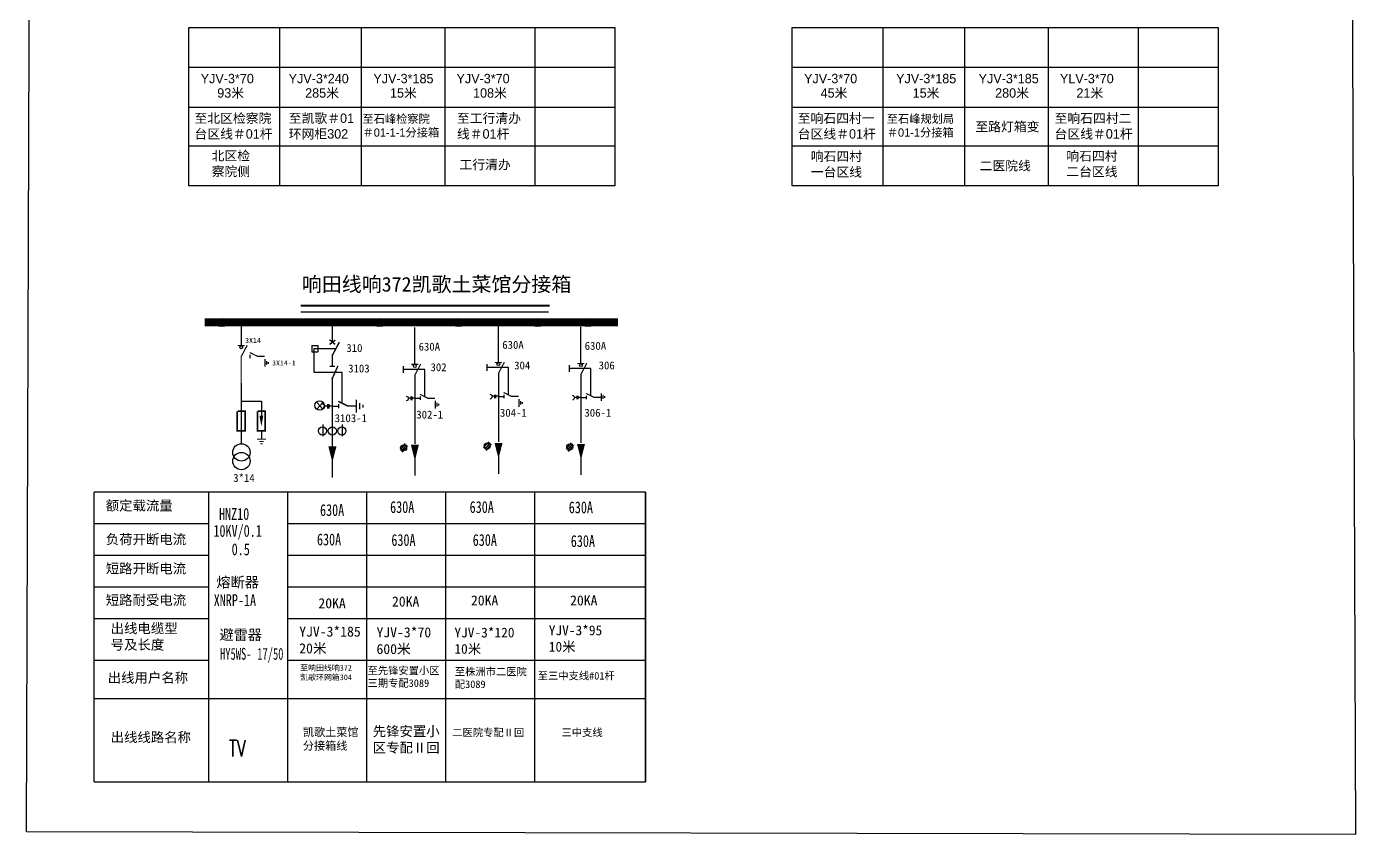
# Model space of a CAD drawing. Header units: millimetres. Extents: x 4946 to 5210, y 2632 to 2947.
# Drawn here: x 4945.8 to 5210.4, y 2631.7 to 2792.6 of the extents above; entities that cross this region are included whole.
import ezdxf

# ---------------------------------------------------------------- set-up
doc = ezdxf.new("R2010")
doc.units = ezdxf.units.MM
doc.linetypes.add('ACAD_ISO02W100', pattern=[15, 12, -3])
doc.layers.add('1', color=7, linetype='Continuous')
doc.styles.add('_txtstyle_1.00_0_0', font='simsun.ttc', dxfattribs={"height": 1})
doc.styles.add('_txtstyle_1.13_0_0', font='simsun.ttc', dxfattribs={"height": 1.126906})
doc.styles.add('_txtstyle_1.50_0_0', font='simsun.ttc', dxfattribs={"height": 1.5})
doc.styles.add('_txtstyle_1.95_0_0', font='simsun.ttc', dxfattribs={"height": 1.95451})
doc.styles.add('_txtstyle_100.00_0_0100', font='simsun.ttc', dxfattribs={"height": 100})
doc.styles.add('_txtstyle_2.00_0_0', font='simsun.ttc', dxfattribs={"height": 2})
doc.styles.add('_txtstyle_2.91_0_0', font='simsun.ttc', dxfattribs={"height": 2.913084})
doc.styles.add('_txtstyle_200.00_0_0200', font='simsun.ttc', dxfattribs={"height": 200})
doc.styles.add('DXFS', font='txt.shx', dxfattribs={"width": 0.7, "bigfont": 'hztxt.shx'})
doc.styles.add('字体', font='', dxfattribs={"height": 2.5})
doc.styles.get('字体').set_extended_font_data('KaiTi_GB2312')

# ---------------------------------------------------------------- blocks, each defined once
blk = doc.blocks.new('JD')
for points in [[(-2, 0.2), (-2, -0.2), (2, 0.2), (2, -0.2)], [(1, -1.2), (1, -0.8), (-1, -1.2), (-1, -0.8)], [(-0.5, -1.8), (-0.5, -2.2), (0.5, -1.8), (0.5, -2.2)]]:
    blk.add_trace(points)

msp = doc.modelspace()

# ---------------------------------------------------------------- linework, layer by layer
at = {"linetype": 'Continuous'}
for p, q in [((4978.12, 2792.46), (5062.94, 2792.46)), ((4978.12, 2760.94), (4978.12, 2792.46)), ((4996.16, 2792.42), (4996.16, 2760.9)), ((5012.43, 2792.42), (5012.43, 2760.9)), ((5029.08, 2792.42), (5029.08, 2760.9)), ((5047, 2792.37), (5047, 2761.06)), ((5062.94, 2792.46), (5062.94, 2760.94)), ((5098.22, 2760.94), (5098.22, 2792.46)), ((5098.22, 2792.46), (5183.04, 2792.46)), ((5116.26, 2792.42), (5116.26, 2760.9)), ((5132.52, 2792.42), (5132.52, 2760.9)), ((5149.18, 2792.42), (5149.18, 2760.9)), ((5167.1, 2792.37), (5167.1, 2761.06)), ((5183.04, 2792.46), (5183.04, 2760.94)), ((4978.12, 2784.58), (5062.9, 2784.58)), ((5098.22, 2784.58), (5183, 2784.58)), ((4978.12, 2776.59), (5062.9, 2776.59)), ((5098.22, 2776.59), (5183, 2776.59)), ((4978.12, 2768.89), (5062.9, 2768.89)), ((5098.22, 2768.89), (5183, 2768.89)), ((5062.94, 2760.94), (4978.12, 2760.94)), ((5183.04, 2760.94), (5098.22, 2760.94)), ((4993.26, 2726.39), (4993.26, 2724.9)), ((4993.61, 2726.01), (4993.61, 2725.32)), ((4993.95, 2725.81), (4993.95, 2725.49)), ((5060.21, 2719.58), (5060.21, 2718.09)), ((5060.56, 2719.19), (5060.56, 2718.5)), ((5003.67, 2717.69), (5004.75, 2716.52)), ((5004.75, 2717.69), (5003.67, 2716.52)), ((5027.15, 2718.06), (5027.15, 2716.57)), ((5027.5, 2717.68), (5027.5, 2716.98)), ((5027.85, 2717.48), (5027.85, 2717.16)), ((5043.8, 2718.42), (5043.8, 2716.93)), ((5044.15, 2718.03), (5044.15, 2717.34)), ((5044.5, 2717.84), (5044.5, 2717.52)), ((5060.9, 2719), (5060.9, 2718.68)), ((4959.27, 2693.63), (4982.04, 2693.63)), ((4959.27, 2687.34), (4982.04, 2687.34)), ((4959.27, 2681.05), (4982.04, 2681.05)), ((5044.86, 2681.05), (5044.94, 2681.05)), ((4959.27, 2674.76), (4982.04, 2674.76)), ((4959.27, 2666.47), (4982.04, 2666.47)), ((4959.27, 2658.8), (5069.05, 2658.8))]:
    msp.add_line(p, q, dxfattribs=at)
for p, q in [((4988.54, 2733.72), (4988.54, 2729.13)), ((5006.68, 2733.22), (5006.68, 2729.74)), ((5023.07, 2732.68), (5023.07, 2725.4)), ((5039.72, 2733.04), (5039.72, 2725.76)), ((5056.13, 2732.85), (5056.13, 2725.57)), ((5002.65, 2729.09), (5003.79, 2729.09)), ((5002.65, 2729.09), (5002.65, 2727.83)), ((5002.65, 2727.83), (5003.79, 2727.83)), ((5007.25, 2728.43), (5003.01, 2728.43)), ((5003.01, 2728.43), (5003.01, 2723.79)), ((5003.79, 2729.09), (5003.79, 2727.83)), ((5006.68, 2727.17), (5006.68, 2725.05)), ((4991.74, 2726.98), (4993.22, 2726.98)), ((5003.01, 2723.79), (5008.6, 2723.79)), ((5006.68, 2722.71), (5006.68, 2708.9)), ((5008.6, 2723.79), (5008.6, 2717.85)), ((5023.12, 2723.26), (5023.12, 2709.56)), ((5039.77, 2723.62), (5039.77, 2709.92)), ((5056.18, 2723.42), (5056.18, 2709.73)), ((4988.59, 2721.62), (4988.59, 2709.47)), ((4988.57, 2718.03), (4992.58, 2718.03)), ((4992.58, 2718.03), (4992.58, 2715.1)), ((5006.68, 2717.04), (5007.99, 2717.04)), ((5009.69, 2717.08), (5011.47, 2717.08)), ((5023.12, 2718.62), (5024.21, 2718.62)), ((5025.63, 2718.65), (5027.11, 2718.65)), ((5039.77, 2718.97), (5040.86, 2718.97)), ((5042.28, 2719), (5043.76, 2719)), ((5056.18, 2718.78), (5057.27, 2718.78)), ((5058.69, 2718.81), (5060.17, 2718.81)), ((4992.58, 2712.03), (4992.58, 2710.51)), ((5004.8, 2713.35), (5004.8, 2711.05)), ((5008.64, 2713.35), (5008.64, 2711.05)), ((5021.22, 2709.6), (5020.18, 2708.35)), ((5021.45, 2709.35), (5020.41, 2708.1)), ((5021.66, 2709.09), (5020.62, 2707.85)), ((5023.12, 2708.77), (5023.12, 2703.19)), ((5037.87, 2709.95), (5036.83, 2708.71)), ((5038.1, 2709.71), (5037.06, 2708.46)), ((5038.31, 2709.45), (5037.27, 2708.2)), ((5039.77, 2709.13), (5039.77, 2703.55)), ((5054.28, 2709.76), (5053.24, 2708.51)), ((5054.51, 2709.52), (5053.47, 2708.27)), ((5054.72, 2709.26), (5053.67, 2708.01)), ((5056.17, 2708.93), (5056.17, 2703.36)), ((5006.69, 2707.05), (5006.69, 2702.84)), ((4982.04, 2699.92), (4982.04, 2642.17)), ((4982.04, 2699.92), (4982.04, 2642.17)), ((4997.76, 2699.92), (4997.76, 2642.17)), ((5013.49, 2699.92), (5013.49, 2642.17)), ((5029.21, 2699.92), (5029.21, 2681.04)), ((5046.98, 2699.92), (5046.98, 2642.17)), ((5029.21, 2681.04), (5029.21, 2642.17))]:
    msp.add_line(p, q)
at = {"color": 7, "linetype": 'Continuous', "lineweight": 0, "ltscale": 0.48714}
msp.add_line((4988.58, 2726.93), (4988.58, 2721.43), dxfattribs=at)
at = {"linetype": 'Continuous', "ltscale": 1.315933}
for p, q in [((4997.76, 2693.63), (5069.05, 2693.63)), ((4997.76, 2687.34), (5069.05, 2687.34)), ((4997.76, 2681.05), (5069.05, 2681.05)), ((4997.76, 2674.76), (5069.05, 2674.76)), ((4997.76, 2666.47), (5069.05, 2666.47))]:
    msp.add_line(p, q, dxfattribs=at)
at = {"color": 0}
msp.add_lwpolyline([(4946.89, 2946.63), (5209.14, 2946.63), (5210.35, 2631.73), (4945.85, 2632.25)], close=True, dxfattribs=at)
for points, const_width in [([(5000.43, 2737.04), (5049.96, 2737.04)], 0.393), ([(4981.28, 2733.72), (5063.58, 2733.72)], 1.57), ([(5006.14, 2729.32), (5007.29, 2730.18)], 0.283), ([(5006.15, 2730.27), (5007.26, 2729.34)], 0.283), ([(5006.68, 2727.1), (5008.1, 2729.78)], 0.283), ([(4987.89, 2729.1), (4989.28, 2729.1)], 0.236), ([(4988.58, 2726.93), (4989.76, 2729.16)], 0.236), ([(4990.26, 2727.73), (4991.83, 2726.95)], 0.236), ([(4990.32, 2727.31), (4990.32, 2726.58)], 0.236), ([(5006.17, 2724.98), (5007.22, 2724.98)], 0.283), ([(5006.62, 2722.37), (5007.81, 2725.04)], 0.283), ([(5022.43, 2725.37), (5023.82, 2725.37)], 0.236), ([(5023.12, 2723.2), (5024.3, 2725.43)], 0.236), ([(5039.08, 2725.73), (5040.47, 2725.73)], 0.236), ([(5039.77, 2723.56), (5040.95, 2725.79)], 0.236), ([(5055.48, 2725.54), (5056.87, 2725.54)], 0.236), ([(5056.18, 2723.36), (5057.36, 2725.6)], 0.236), ([(5024.15, 2719.4), (5025.72, 2718.62)], 0.236), ([(5024.21, 2718.98), (5024.21, 2718.25)], 0.236), ([(5040.8, 2719.76), (5042.37, 2718.97)], 0.236), ([(5040.86, 2719.34), (5040.86, 2718.61)], 0.236), ([(5057.21, 2719.57), (5058.78, 2718.78)], 0.236), ([(5057.27, 2719.14), (5057.27, 2718.42)], 0.236), ([(5007.91, 2717.99), (5009.8, 2717.04)], 0.283), ([(5007.99, 2717.48), (5007.99, 2716.61)], 0.283), ([(4987.79, 2716.03), (4987.79, 2712.12), (4989.35, 2712.12), (4989.35, 2716.03), (4987.84, 2716.03)], 0.33), ([(4991.8, 2716.03), (4991.8, 2712.12), (4993.36, 2712.12), (4993.36, 2716.03), (4991.85, 2716.03)], 0.33)]:
    msp.add_lwpolyline(points, dxfattribs=dict(const_width=const_width))
for points in [[(5000.43, 2735.83), (5049.72, 2735.83)], [(5020.8, 2725.02), (5020.8, 2723.7)], [(5037.45, 2725.38), (5037.45, 2724.06)], [(5053.86, 2725.18), (5053.86, 2723.87)], [(5038.98, 2719.32), (5038.98, 2718.6)], [(5039.2, 2719.32), (5039.2, 2718.6)], [(5055.38, 2719.12), (5055.38, 2718.41)], [(5055.6, 2719.12), (5055.6, 2718.41)], [(5005.73, 2717.06), (5005.13, 2717.06)], [(5005.73, 2717.45), (5005.73, 2716.59)], [(5005.99, 2717.45), (5005.99, 2716.59)], [(5006.68, 2717.06), (5005.99, 2717.06)], [(5022.33, 2718.63), (5021.83, 2718.63)], [(5022.33, 2718.96), (5022.33, 2718.24)], [(5022.55, 2718.96), (5022.55, 2718.24)], [(5023.12, 2718.63), (5022.55, 2718.63)], [(5038.98, 2718.99), (5038.48, 2718.99)], [(5039.77, 2718.99), (5039.2, 2718.99)], [(5055.38, 2718.79), (5054.89, 2718.79)], [(5056.18, 2718.79), (5055.6, 2718.79)]]:
    msp.add_lwpolyline(points)
at = {"linetype": 'ACAD_ISO02W100'}
for points in [[(5041.76, 2719.34), (5041.76, 2724.72), (5037.45, 2724.72)], [(5058.17, 2719.15), (5058.17, 2724.52), (5053.86, 2724.52)], [(5025.11, 2718.99), (5025.11, 2724.36), (5020.8, 2724.36)]]:
    msp.add_lwpolyline(points, dxfattribs=at)
for points, format in [([(5038.06, 2719.39, -0.877934), (5038.08, 2718.43)], "xyb"), ([(5054.46, 2719.2, -0.877934), (5054.48, 2718.24)], "xyb"), ([(5004.63, 2717.54, -0.877934), (5004.65, 2716.39)], "xyb"), ([(5021.41, 2719.03, -0.877934), (5021.43, 2718.08)], "xyb"), ([(4992.58, 2715.15, 0.771, 0, 0), (4992.58, 2712.95, 0, 0, 0)], "xyseb"), ([(5006.72, 2709.01, 1.61, 0, 0), (5006.72, 2705.81, 0, 0, 0)], "xyseb"), ([(5023.14, 2709.36, 1.61, 0, 0), (5023.14, 2706.16, 0, 0, 0)], "xyseb"), ([(5039.79, 2709.72, 1.61, 0, 0), (5039.79, 2706.52, 0, 0, 0)], "xyseb"), ([(5056.2, 2709.52, 1.61, 0, 0), (5056.2, 2706.33, 0, 0, 0)], "xyseb")]:
    msp.add_lwpolyline(points, format=format)
at = {"linetype": 'Continuous', "const_width": 0.302}
for points in [[(4959.27, 2699.92), (4959.27, 2642.17)], [(4982.04, 2699.92), (4959.27, 2699.92)], [(5069.05, 2699.92), (4982.04, 2699.92)], [(5069.05, 2642.17), (5069.05, 2699.92)], [(4959.27, 2642.17), (5069.05, 2642.17)]]:
    msp.add_lwpolyline(points, dxfattribs=at)
for centre, radius in [((4984.44, 2733.7), 0.783), ((4984.92, 2733.7), 0.783), ((5015.89, 2733.7), 0.783), ((5016.37, 2733.7), 0.783), ((5031.61, 2733.7), 0.783), ((5032.1, 2733.7), 0.783), ((5047.34, 2733.7), 0.783), ((5047.82, 2733.7), 0.783), ((5057.34, 2733.7), 0.783), ((5057.83, 2733.7), 0.783), ((4988.58, 2728.77), 0.302), ((5023.12, 2725.04), 0.302), ((5039.77, 2725.4), 0.302), ((5056.18, 2725.21), 0.302), ((5004.76, 2712.1), 0.817), ((5006.7, 2712.1), 0.817), ((5008.6, 2712.1), 0.817), ((4988.62, 2707.81), 1.73), ((5020.89, 2708.72), 0.596), ((5037.54, 2709.08), 0.596), ((5053.95, 2708.88), 0.596), ((4988.62, 2706.09), 1.73)]:
    msp.add_circle(centre, radius)
at = {"linetype": 'Continuous'}
msp.add_circle((5004.17, 2717.19), 0.933, dxfattribs=at)
at = {"layer": '1'}
msp.add_lwpolyline([(5004.62, 2717.56, -0.877934), (5004.64, 2716.41)], format="xyb", dxfattribs=at)

# ---------------------------------------------------------------- block references
at = {"xscale": 0.6604415997862816, "yscale": 0.6604415997862816, "zscale": 0.6604416, "rotation": 90}
msp.add_blockref('JD', (5011.5, 2717.03), dxfattribs=at)
at = {"xscale": 0.4623091199900955, "yscale": 0.4623091202229261, "zscale": 0.4623091199999998}
msp.add_blockref('JD', (4992.61, 2710.44), dxfattribs=at)

# ---------------------------------------------------------------- texts
for s, p in [('630A', (5023.88, 2728.1)), ('630A', (5040.53, 2728.46)), ('630A', (5056.94, 2728.26)), ('310', (5009.5, 2727.83)), ('3103', (5009.86, 2723.75)), ('302', (5026.25, 2724)), ('304', (5042.9, 2724.36)), ('306', (5059.72, 2724.36)), ('304-1', (5040.07, 2714.93)), ('306-1', (5056.88, 2714.93)), ('3103-1', (5007.18, 2713.85)), ('302-1', (5023.42, 2714.57)), ('3*14', (4986.98, 2701.95))]:
    msp.add_text(s, height=1.572).set_placement(p)
for s, width, p in [('630A', 0.75, (5018.21, 2695.76)), ('630A', 0.75, (5034.04, 2695.76)), ('630A', 0.75, (5053.77, 2695.7)), ('HNZ10', 0.75, (4984.15, 2694.39)), ('630A', 0.75, (5004.26, 2695.16)), ('10KV/0.1', 0.75, (4983.04, 2691.01)), ('630A', 0.75, (5003.65, 2689.31)), ('630A', 0.75, (5018.46, 2689.2)), ('630A', 0.75, (5034.65, 2689.2)), ('630A', 0.75, (5054.17, 2688.99)), ('0.5', 0.75, (4986.67, 2687.34)), ('XNRP-1A', 0.75, (4983.1, 2677.21)), ('HY5WS-', 0.65, (4984.36, 2666.53)), ('17/50', 0.65, (4991.76, 2666.52))]:
    msp.add_text(s, height=2.359, dxfattribs=dict(width=width)).set_placement(p)
at = {"style": 'DXFS', "width": 0.7}
msp.add_text('TV', height=3.276, dxfattribs=at).set_placement((4986.14, 2647.26))
at = {"linetype": 'Continuous', "attachment_point": 1, "style": '字体'}
for s, insert, char_height, width in [('{\\f\uffbfﾬￌ￥_GB2312|b0|i0|c134|p49;YJV-3*70}', (4980.51, 2783.22), 1.8715, 10.0239), ('{\\f\uffbfﾬￌ￥_GB2312|b0|i0|c134|p49;YJV-3*240}', (4998.01, 2783.22), 1.8715, 10.0239), ('{\\f\uffbfﾬￌ￥_GB2312|b0|i0|c134|p49;YJV-3*185}', (5014.88, 2783.22), 1.8715, 10.0239), ('{\\f\uffbfﾬￌ￥_GB2312|b0|i0|c134|p49;YJV-3*70}', (5031.43, 2783.22), 1.8715, 10.0239), ('{\\f\uffbfﾬￌ￥_GB2312|b0|i0|c134|p49;YJV-3*70}', (5100.61, 2783.22), 1.8715, 10.0239), ('{\\f\uffbfﾬￌ￥_GB2312|b0|i0|c134|p49;YJV-3*185}', (5118.93, 2783.22), 1.8715, 10.0239), ('{\\f\uffbfﾬￌ￥_GB2312|b0|i0|c134|p49;YJV-3*185}', (5135.35, 2783.22), 1.8715, 10.0239), ('{\\f\uffbfﾬￌ￥_GB2312|b0|i0|c134|p49;YLV-3*70}', (5151.53, 2783.22), 1.8715, 10.0239), ('{\\f\uffbfﾬￌ￥_GB2312|b0|i0|c134|p49;93\\f\uffbfﾬￌ￥_GB2312|b0|i0|c134|p32;米}', (4983.8, 2780.35), 1.8715, 10.0239), ('{\\f\uffbfﾬￌ￥_GB2312|b0|i0|c134|p49;285\\f\uffbfﾬￌ￥_GB2312|b0|i0|c134|p32;米}', (5001.3, 2780.35), 1.8715, 10.0239), ('{\\f\uffbfﾬￌ￥_GB2312|b0|i0|c134|p49;15\\f\uffbfﾬￌ￥_GB2312|b0|i0|c134|p32;米}', (5018.18, 2780.35), 1.8715, 10.0239), ('{\\f\uffbfﾬￌ￥_GB2312|b0|i0|c134|p49;108\\f\uffbfﾬￌ￥_GB2312|b0|i0|c134|p32;米}', (5034.72, 2780.35), 1.8715, 10.0239), ('{\\f\uffbfﾬￌ￥_GB2312|b0|i0|c134|p49;45\\f\uffbfﾬￌ￥_GB2312|b0|i0|c134|p32;米}', (5103.9, 2780.35), 1.8715, 10.0239), ('{\\f\uffbfﾬￌ￥_GB2312|b0|i0|c134|p49;15\\f\uffbfﾬￌ￥_GB2312|b0|i0|c134|p32;米}', (5122.22, 2780.35), 1.8715, 10.0239), ('{\\f\uffbfﾬￌ￥_GB2312|b0|i0|c134|p49;280\\f\uffbfﾬￌ￥_GB2312|b0|i0|c134|p32;米}', (5138.64, 2780.35), 1.8715, 10.0239), ('{\\f\uffbfﾬￌ￥_GB2312|b0|i0|c134|p49;21\\f\uffbfﾬￌ￥_GB2312|b0|i0|c134|p32;米}', (5154.82, 2780.35), 1.8715, 10.0239), ('{\\f\uffbfﾬￌ￥_GB2312|b0|i0|c134|p49;至北区检察院台区线＃01杆}', (4979.27, 2775.32), 1.8715, 16.5852), ('{\\f\uffbfﾬￌ￥_GB2312|b0|i0|c134|p49;至凯歌＃01环网柜302}', (4998.03, 2775.32), 1.8715, 13.0305), ('{\\f\uffbfﾬￌ￥_GB2312|b0|i0|c134|p49;至石峰检察院＃01-1-1分接箱}', (5012.72, 2775.08), 1.6361, 15.5629), ('{\\f\uffbfﾬￌ￥_GB2312|b0|i0|c134|p49;至工行清办线＃01杆}', (5031.5, 2775.32), 1.8715, 13.0624), ('{\\f\uffbfﾬￌ￥_GB2312|b0|i0|c134|p49;至响石四村一台区线＃01杆}', (5099.34, 2775.32), 1.8715, 16.9172), ('{\\f\uffbfﾬￌ￥_GB2312|b0|i0|c134|p49;至石峰规划局＃01-1分接箱}', (5117.07, 2775.08), 1.6361, 15.5629), ('{\\f\uffbfﾬￌ￥_GB2312|b0|i0|c134|p49;至响石四村二台区线＃01杆}', (5150.46, 2775.32), 1.8715, 17.0395), ('至路灯箱变', (5134.7, 2773.64), 1.872, 15.5298), ('{\\f\uffbfﾬￌ￥_GB2312|b0|i0|c134|p49;北区检察院侧}', (4982.69, 2767.84), 1.8715, 9.2302), ('{\\f\uffbfﾬￌ￥_GB2312|b0|i0|c134|p49;响石四村一台区线}', (5101.94, 2767.73), 1.8715, 11.9851), ('{\\f\uffbfﾬￌ￥_GB2312|b0|i0|c134|p49;响石四村二台区线}', (5152.8, 2767.8), 1.8715, 12.6413), ('{\\f\uffbfﾬￌ￥_GB2312|b0|i0|c134|p49;工行清办}', (5032.02, 2766.09), 1.8715, 13.0624), ('二医院线', (5135.54, 2765.85), 1.872, 11.9851)]:
    msp.add_mtext(s, dxfattribs=dict(at, insert=insert, char_height=char_height, width=width))
at = {"color": 7, "attachment_point": 1}
for s, insert, char_height, width, style in [('响田线响372凯歌土菜馆分接箱', (5000.64, 2742.77), 2.9131, 266.0196, '_txtstyle_2.91_0_0'), ('YJV-3*70^M^J600米', (5015.5, 2672.99), 2, 18.1227, '_txtstyle_2.00_0_0'), ('YJV-3*120^M^J10米', (5031, 2672.92), 1.9545, 80.8358, '_txtstyle_1.95_0_0'), ('YJV-3*95^M^J10米', (5049.79, 2673.36), 1.9545, 80.8358, '_txtstyle_1.95_0_0'), ('至响田线响372凯歌环网箱304', (5000.3, 2665.47), 1.1269, 10.5045, '_txtstyle_1.13_0_0'), ('至先锋安置小区三期专配3089', (5013.72, 2665.12), 1.5, 15.5756, '_txtstyle_1.50_0_0'), ('至株洲市二医院配3089', (5031.09, 2664.9), 1.5, 14.4769, '_txtstyle_1.50_0_0'), ('{\\fSimSun|b0|i0|c134|p2;先锋安置小区专配Ⅱ回}', (5014.74, 2653.25), 1.9545, 14.4769, '_txtstyle_1.95_0_0'), ('{\\fSimSun|b0|i0|c134|p2;二医院专配Ⅱ回}', (5030.57, 2652.78), 1.5, 14.4769, '_txtstyle_1.50_0_0')]:
    msp.add_mtext(s, dxfattribs=dict(at, insert=insert, char_height=char_height, width=width, style=style))
at = {"color": 7, "linetype": 'Continuous', "lineweight": 0, "ltscale": 0.596771, "char_height": 1, "attachment_point": 1}
for s, insert, style in [('3X14', (4989.35, 2730.62), '_txtstyle_100.00_0_0100'), ('3X14-1', (4994.72, 2726.14), '_txtstyle_1.00_0_0')]:
    msp.add_mtext(s, dxfattribs=dict(at, insert=insert, style=style))
at = {"color": 0, "attachment_point": 1}
for s, insert, char_height, width in [('{\\f\uffbfﾬￌ￥_GB2312|b0|i0|c134|p49;额定载流量}', (4961.61, 2698.21), 1.9545, 80.8358), ('{\\f\uffbfﾬￌ￥_GB2312|b0|i0|c134|p49;负荷开断电流}', (4961.61, 2691.49), 1.9545, 80.8358), ('{\\f\uffbfﾬￌ￥_GB2312|b0|i0|c134|p49;短路开断电流}', (4961.61, 2685.67), 1.9545, 80.8358), ('{\\f\uffbfﾬￌ￥_GB2312|b0|i0|c134|p49;熔断器}', (4983.63, 2683), 2.0688, 36.018), ('{\\f\uffbfﾬￌ￥_GB2312|b0|i0|c134|p49;短路耐受电流}', (4961.61, 2679.39), 1.9545, 80.8358), ('{\\f\uffbfﾬￌ￥_GB2312|b0|i0|c134|p49;出线电缆型号及长度}', (4962.58, 2673.76), 1.9545, 13.5561), ('{\\f\uffbfﾬￌ￥_GB2312|b0|i0|c134|p49;避雷器}', (4984.23, 2672.54), 2.0688, 36.018), ('{\\f\uffbfﾬￌ￥_GB2312|b0|i0|c134|p49;出线用户名称}', (4962, 2663.92), 1.9545, 19.2839), ('{\\fSimSun|b0|i0|c134|p2;凯歌土菜馆分接箱线}', (5000.85, 2652.91), 1.6235, 12.3907), ('{\\f\uffbfﾬￌ￥_GB2312|b0|i0|c134|p49;出线线路名称}', (4962.58, 2652.07), 1.9545, 19.2839)]:
    msp.add_mtext(s, dxfattribs=dict(at, insert=insert, char_height=char_height, width=width))
at = {"color": 7, "linetype": 'Continuous', "lineweight": 0, "ltscale": 0.731074, "char_height": 2, "attachment_point": 1, "style": '_txtstyle_200.00_0_0200'}
for s, insert in [('20KA', (5003.94, 2678.78)), ('20KA', (5018.58, 2679.12)), ('20KA', (5034.3, 2679.34)), ('20KA', (5054.04, 2679.34)), ('YJV-3*185^M^J20米', (5000.12, 2673.13))]:
    msp.add_mtext(s, dxfattribs=dict(at, insert=insert))
at = {"color": 7, "linetype": 'Continuous', "lineweight": 0, "ltscale": 1.04463, "char_height": 1.5, "attachment_point": 1, "style": '_txtstyle_1.50_0_0'}
for s, insert in [('至三中支线#01杆', (5047.59, 2664.08)), ('三中支线', (5052.33, 2652.79))]:
    msp.add_mtext(s, dxfattribs=dict(at, insert=insert))

doc.saveas('drawing.dxf')
